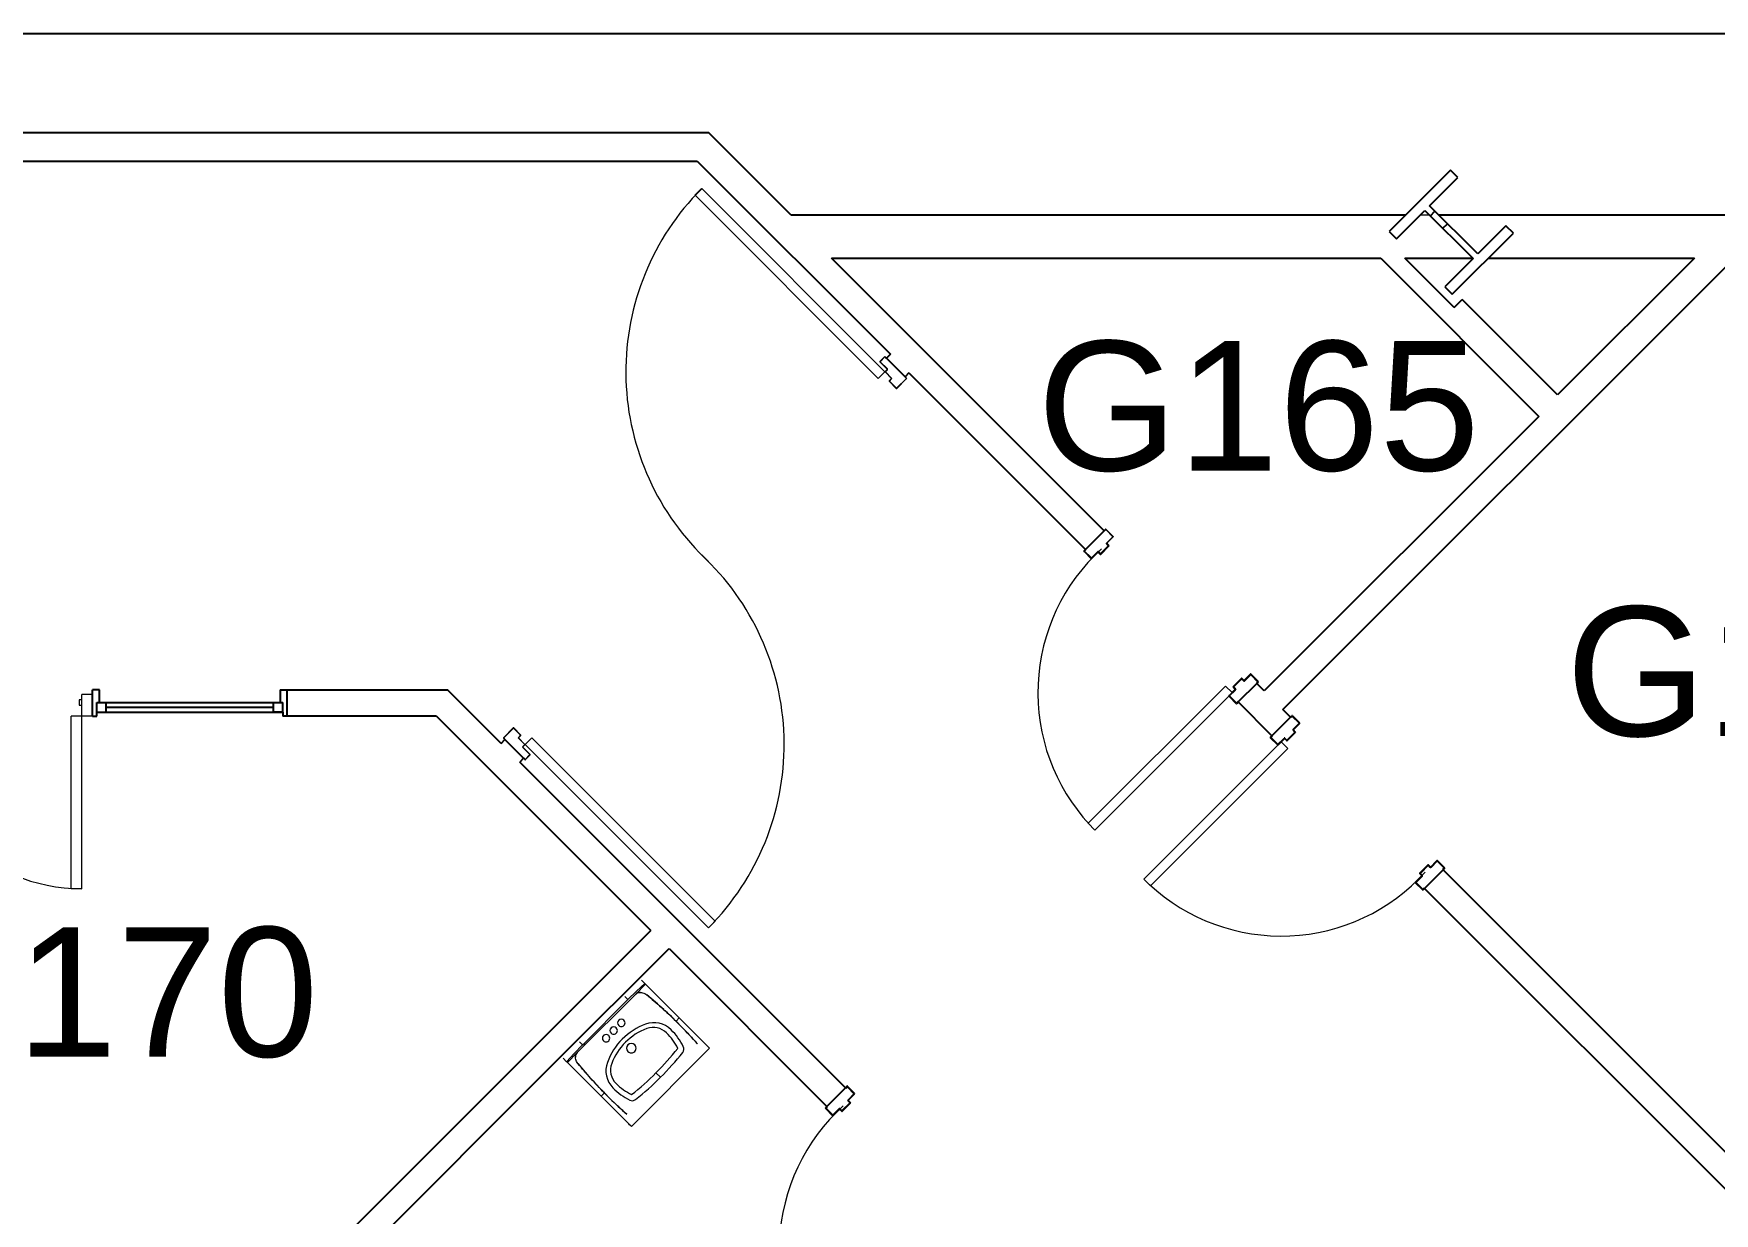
# Model space of a CAD drawing. Header units: inches. Extents: x -115 to 5677, y -261 to 4726.
# Drawn here: x 1433.4 to 1744.9, y 2544.7 to 2763.3 of the extents above; entities that cross this region are included whole.
import ezdxf

# ---------------------------------------------------------------- set-up
doc = ezdxf.new("R2010")
doc.units = ezdxf.units.IN
doc.header["$LTSCALE"] = 96
doc.header["$MEASUREMENT"] = 0
for name, color, linetype in [('A-ANNO-ROOM', 4, 'CONTINUOUS'), ('A-COLS', 5, 'CONTINUOUS'), ('A-DOOR', 2, 'CONTINUOUS'), ('A-GLAZ', 2, 'CONTINUOUS'), ('A-WALL-FULL', 6, 'CONTINUOUS')]:
    doc.layers.add(name, color=color, linetype=linetype)
for name, color, linetype, lineweight in [('A-DOOR-2', 1, 'CONTINUOUS', 20), ('I-WALL-1', 55, 'CONTINUOUS', 13), ('P-FIXT', 6, 'CONTINUOUS', 9)]:
    doc.layers.add(name, color=color, linetype=linetype, lineweight=lineweight)
doc.styles.add('ARIAL', font='arial.ttf')

# ---------------------------------------------------------------- blocks, each defined once
blk = doc.blocks.new('American_Standard_Wall_Hung_Lavatory - 0355_012-V13-ABSWR_AR_GL')
at = {"layer": 'P-FIXT'}
for p, q in [((1545.94, 2616.31), (1546.59, 2615.66)), ((1534.06, 2602.86), (1544.89, 2613.69)), ((1543.46, 2612.71), (1542.9, 2613.27)), ((1544.89, 2613.69), (1546.72, 2615.53)), ((1546.59, 2615.66), (1546.59, 2615.66)), ((1546.59, 2615.66), (1546.72, 2615.53)), ((1546.72, 2615.53), (1552.97, 2609.28)), ((1535.39, 2604.63), (1543.12, 2612.37)), ((1543.12, 2612.37), (1543.46, 2612.71)), ((1552.36, 2608.67), (1552.97, 2609.28)), ((1552.97, 2609.28), (1555.15, 2607.1)), ((1555.15, 2607.1), (1557.04, 2605.2)), ((1534.48, 2604.85), (1535.04, 2604.29)), ((1535.04, 2604.29), (1535.39, 2604.63)), ((1557.04, 2605.2), (1558.11, 2604.14)), ((1558.11, 2604.14), (1558.26, 2603.99)), ((1558.26, 2603.99), (1558.49, 2603.76)), ((1558.49, 2603.76), (1558.58, 2603.67)), ((1532.09, 2601.17), (1531.44, 2601.82)), ((1532.1, 2601.16), (1532.09, 2601.17)), ((1532.23, 2601.03), (1532.1, 2601.16)), ((1532.23, 2601.03), (1534.06, 2602.86)), ((1538.47, 2594.78), (1532.23, 2601.03)), ((1544.08, 2589.18), (1558.58, 2603.67)), ((1548.64, 2599.11), (1549.47, 2598.28)), ((1538.47, 2594.78), (1539.08, 2595.39)), ((1540.65, 2592.6), (1538.47, 2594.78)), ((1542.55, 2590.71), (1540.65, 2592.6)), ((1543.61, 2589.64), (1542.55, 2590.71)), ((1543.76, 2589.49), (1543.61, 2589.64)), ((1543.99, 2589.26), (1543.76, 2589.49)), ((1544.08, 2589.18), (1543.99, 2589.26))]:
    blk.add_line(p, q, dxfattribs=at)
at = {"layer": 'P-FIXT', "flags": 128}
for points in [[(1546.59, 2615.66), (1545.04, 2614.24), (1543.46, 2612.71)], [(1552.36, 2608.67), (1553.45, 2607.58), (1554.52, 2606.47)], [(1535.04, 2604.29), (1533.51, 2602.71), (1532.09, 2601.17)], [(1541.29, 2593.24), (1540.17, 2594.3), (1539.08, 2595.39)]]:
    blk.add_lwpolyline(points, dxfattribs=at)
at = {"layer": 'P-FIXT'}
for centre, radius, start, end in [((1545.69, 2612.89), 1.14, 87.9838, 134.9994), ((1493.86, 2549.32), 83.34, 47.5632, 50.4397), ((1493.86, 2549.32), 83.34, 44.4876, 47.3025), ((1540.81, 2606.94), 0.688, 45, 225), ((1540.81, 2606.94), 0.687, 120, 150), ((1540.81, 2606.94), 0.688, 225, 45), ((1542.22, 2608.36), 0.688, 45, 225), ((1542.22, 2608.36), 0.688, 135, 150), ((1542.22, 2608.36), 0.688, 225, 45), ((1550.89, 2596.87), 12, 110.3757, 135), ((1550.76, 2596.99), 11, 110.3757, 135), ((1548.28, 2603.9), 4.5, 45.0378, 110.3757), ((1548.15, 2604.02), 3.5, 45.0378, 110.3757), ((1542.98, 2598.59), 12, 26.5862, 45.0378), ((1493.86, 2549.32), 83.34, 41.449, 44.4231), ((1539.4, 2605.53), 0.688, 45, 225), ((1539.4, 2605.53), 0.688, 120, 135), ((1539.4, 2605.53), 0.687, 225, 45), ((1550.89, 2596.87), 12, 135, 159.6243), ((1550.76, 2596.99), 11, 135, 159.6243), ((1544.08, 2603.67), 0.875, 45, 225), ((1544.08, 2603.67), 0.875, 225, 45), ((1542.85, 2598.72), 11, 26.5862, 45.0378), ((1552.81, 2603.51), 1, 321.907, 26.5862), ((1534.87, 2602.06), 1.14, 135, 182.0162), ((1598.43, 2653.89), 83.34, 219.5603, 222.4368), ((1543.86, 2599.48), 4.5, 159.6243, 224.9622), ((1543.73, 2599.6), 3.5, 159.6243, 224.9622), ((1515.79, 2632.56), 46.88, 314.4815, 321.907), ((1515.92, 2632.43), 47.88, 314.4924, 321.907), ((1515.19, 2631.96), 46.88, 308.093, 315.5185), ((1515.32, 2631.83), 47.88, 308.093, 315.5076), ((1598.43, 2653.89), 83.34, 222.6975, 225.5124), ((1549.16, 2604.78), 12, 224.9622, 243.4138), ((1549.04, 2604.9), 11, 224.9622, 243.4138), ((1598.43, 2653.89), 83.34, 225.5769, 228.551), ((1544.24, 2594.94), 1, 243.4138, 308.093)]:
    blk.add_arc(centre, radius, start, end, dxfattribs=at)
for points in [[(1544.89, 2613.69), (1544.95, 2613.75), (1545.07, 2613.85), (1545.28, 2613.96), (1545.5, 2614.02), (1545.66, 2614.03), (1545.73, 2614.02)], [(1545.73, 2614.02), (1545.88, 2614.02), (1546.17, 2613.98), (1546.58, 2613.82), (1546.82, 2613.66), (1546.94, 2613.57)], [(1546.94, 2613.57), (1547.85, 2612.82), (1549.67, 2611.24), (1551.47, 2609.55), (1552.36, 2608.67)], [(1554.52, 2606.47), (1554.82, 2606.14), (1555.43, 2605.49), (1556.03, 2604.82), (1556.32, 2604.48)], [(1533.73, 2602.02), (1533.73, 2602.1), (1533.74, 2602.25), (1533.8, 2602.47), (1533.91, 2602.69), (1534, 2602.81), (1534.06, 2602.86)], [(1534.19, 2600.82), (1534.09, 2600.93), (1533.93, 2601.17), (1533.78, 2601.58), (1533.73, 2601.87), (1533.73, 2602.02)], [(1539.08, 2595.39), (1538.21, 2596.28), (1536.51, 2598.08), (1534.94, 2599.91), (1534.19, 2600.82)], [(1543.27, 2591.43), (1542.93, 2591.72), (1542.27, 2592.32), (1541.61, 2592.93), (1541.29, 2593.24)]]:
    blk.add_open_spline(points, degree=3, dxfattribs=at)

msp = doc.modelspace()

# ---------------------------------------------------------------- hatches: boundary and pattern name
at = {"layer": 'A-COLS'}
h = msp.add_hatch(dxfattribs=at)
h.set_pattern_fill('FP_199', color=256, angle=-135, style=0, pattern_type=2)
h.set_pattern_definition([(45, (-3238.246, -167.171), (-9.503515, 9.503515), []), (45, (-3238.247, -152.77), (-9.503515, 9.503515), [])])
h.paths.add_polyline_path([(1696.27, 2715.02), (1707.6, 2726.35), (1706.23, 2727.72), (1700.99, 2722.48), (1692.06, 2731.41), (1697.3, 2736.64), (1695.93, 2738.02), (1684.6, 2726.68), (1685.97, 2725.31), (1691.21, 2730.55), (1700.14, 2721.63), (1694.9, 2716.39)], flags=0)

# ---------------------------------------------------------------- linework, layer by layer
for p, q in [((1695.93, 2738.02), (1684.6, 2726.68)), ((1697.3, 2736.64), (1695.93, 2738.02)), ((1692.06, 2731.41), (1697.3, 2736.64)), ((1685.97, 2725.31), (1691.21, 2730.55)), ((1691.21, 2730.55), (1700.14, 2721.63)), ((1700.99, 2722.48), (1692.06, 2731.41)), ((1684.6, 2726.68), (1685.97, 2725.31)), ((1696.27, 2715.02), (1707.6, 2726.35)), ((1706.23, 2727.72), (1700.99, 2722.48)), ((1707.6, 2726.35), (1706.23, 2727.72)), ((1700.14, 2721.63), (1694.9, 2716.39)), ((1694.9, 2716.39), (1696.27, 2715.02))]:
    msp.add_line(p, q, dxfattribs=at)
at = {"layer": 'A-DOOR', "lineweight": 9}
for p, q in [((1557.2, 2734.6), (1555.96, 2733.37)), ((1591.14, 2700.66), (1557.2, 2734.6)), ((1589.9, 2699.42), (1555.96, 2733.37)), ((1591.09, 2703.45), (1590.21, 2702.56)), ((1590.26, 2702.52), (1591.14, 2703.4)), ((1591.14, 2703.4), (1591.4, 2703.14)), ((1591.45, 2703.18), (1591.18, 2703.45)), ((1589.9, 2699.42), (1591.14, 2700.66)), ((1590.21, 2702.47), (1591.56, 2701.13)), ((1591.6, 2701.17), (1590.26, 2702.52)), ((1591.56, 2701.08), (1591.18, 2700.71)), ((1591.18, 2700.62), (1592.38, 2699.42)), ((1591.23, 2700.66), (1591.6, 2701.04)), ((1592.46, 2699.42), (1591.23, 2700.66)), ((1591.4, 2703.14), (1591.45, 2703.18)), ((1592.38, 2699.42), (1591.93, 2698.98)), ((1591.93, 2698.89), (1593.26, 2697.57)), ((1591.98, 2698.94), (1592.46, 2699.42)), ((1593.3, 2697.61), (1591.98, 2698.94)), ((1595.12, 2699.42), (1593.3, 2697.61)), ((1593.35, 2697.57), (1595.16, 2699.38)), ((1594.9, 2699.73), (1594.85, 2699.69)), ((1594.85, 2699.69), (1595.12, 2699.42)), ((1595.16, 2699.47), (1594.9, 2699.73)), ((1632.02, 2671.45), (1631.75, 2671.18)), ((1631.8, 2671.14), (1632.06, 2671.41)), ((1632.06, 2671.41), (1633.39, 2670.08)), ((1633.43, 2670.12), (1632.11, 2671.45)), ((1633.39, 2670.08), (1632.22, 2668.91)), ((1632.26, 2668.86), (1633.43, 2670.04)), ((1628.79, 2616.96), (1654.25, 2642.41)), ((1655.49, 2641.18), (1654.25, 2642.41)), ((1654.25, 2642.41), (1655.49, 2641.18)), ((1442.34, 2639.83), (1441.84, 2639.83)), ((1441.84, 2639.83), (1441.84, 2638.83)), ((1441.84, 2638.83), (1442.34, 2638.83)), ((1442.34, 2604.83), (1442.34, 2640.83)), ((1444.34, 2640.83), (1442.34, 2640.83)), ((1630.03, 2615.72), (1654.91, 2640.6)), ((1440.34, 2604.83), (1440.34, 2636.83)), ((1444.34, 2636.83), (1440.34, 2636.83)), ((1522.28, 2634.64), (1520.47, 2632.82)), ((1520.47, 2632.74), (1520.74, 2632.47)), ((1520.52, 2632.78), (1522.33, 2634.59)), ((1520.78, 2632.51), (1520.52, 2632.78)), ((1520.74, 2632.47), (1520.78, 2632.51)), ((1522.33, 2634.59), (1523.65, 2633.27)), ((1523.7, 2633.31), (1522.37, 2634.64)), ((1523.65, 2633.27), (1523.17, 2632.78)), ((1523.17, 2632.78), (1524.41, 2631.54)), ((1523.26, 2632.78), (1523.7, 2633.22)), ((1524.45, 2631.59), (1523.26, 2632.78)), ((1525.73, 2632.78), (1524.49, 2631.54)), ((1525.73, 2632.78), (1559.67, 2598.84)), ((1665.83, 2630.84), (1664.59, 2632.07)), ((1524.41, 2631.54), (1524.03, 2631.17)), ((1524.03, 2631.03), (1525.38, 2629.69)), ((1524.07, 2631.12), (1524.45, 2631.5)), ((1525.42, 2629.73), (1524.07, 2631.08)), ((1524.18, 2629.02), (1524.45, 2628.76)), ((1524.49, 2628.8), (1524.23, 2629.07)), ((1558.44, 2597.6), (1524.49, 2631.54)), ((1525.38, 2629.69), (1524.49, 2628.8)), ((1524.54, 2628.76), (1525.42, 2629.64)), ((1639.13, 2606.62), (1664.02, 2631.5)), ((1640.37, 2605.38), (1665.83, 2630.84)), ((1628.79, 2616.96), (1630.03, 2615.72)), ((1442.34, 2604.83), (1440.34, 2604.83)), ((1640.37, 2605.38), (1639.13, 2606.62)), ((1559.67, 2598.84), (1558.44, 2597.6)), ((1558.44, 2597.6), (1559.67, 2598.84))]:
    msp.add_line(p, q, dxfattribs=at)
at = {"layer": 'A-DOOR'}
for p, q in [((1631.75, 2671.18), (1631.8, 2671.14)), ((1628.31, 2667.74), (1628.04, 2667.47)), ((1628.04, 2667.38), (1629.37, 2666.06)), ((1628.09, 2667.43), (1628.35, 2667.69)), ((1629.41, 2666.1), (1628.09, 2667.43)), ((1628.35, 2667.69), (1628.31, 2667.74)), ((1630.58, 2667.27), (1629.41, 2666.1)), ((1629.46, 2666.06), (1630.63, 2667.23)), ((1630.67, 2667.23), (1631.05, 2666.85)), ((1631.09, 2666.9), (1630.71, 2667.27)), ((1632.59, 2668.4), (1631.09, 2666.9)), ((1631.13, 2666.85), (1632.64, 2668.36)), ((1632.22, 2668.78), (1632.59, 2668.4)), ((1632.64, 2668.44), (1632.26, 2668.82)), ((1658.89, 2644.58), (1657.72, 2643.41)), ((1657.76, 2643.36), (1658.93, 2644.54)), ((1658.93, 2644.54), (1660.26, 2643.21)), ((1660.3, 2643.25), (1658.98, 2644.58)), ((1656.08, 2641.77), (1654.91, 2640.6)), ((1654.96, 2640.56), (1656.13, 2641.73)), ((1657.21, 2643.78), (1655.71, 2642.28)), ((1655.71, 2642.19), (1656.08, 2641.82)), ((1655.75, 2642.24), (1657.25, 2643.74)), ((1656.13, 2641.86), (1655.75, 2642.24)), ((1657.25, 2643.74), (1657.63, 2643.36)), ((1657.67, 2643.41), (1657.3, 2643.78)), ((1660.26, 2643.21), (1659.99, 2642.94)), ((1659.99, 2642.94), (1660.04, 2642.9)), ((1660.04, 2642.9), (1660.3, 2643.17)), ((1654.91, 2640.51), (1656.24, 2639.19)), ((1656.28, 2639.23), (1654.96, 2640.56)), ((1656.55, 2639.5), (1656.28, 2639.23)), ((1656.33, 2639.19), (1656.59, 2639.45)), ((1656.59, 2639.45), (1656.55, 2639.5)), ((1666.31, 2636.62), (1666.58, 2636.89)), ((1666.36, 2636.58), (1666.31, 2636.62)), ((1666.62, 2636.85), (1666.36, 2636.58)), ((1667.95, 2635.52), (1666.62, 2636.85)), ((1666.67, 2636.89), (1667.99, 2635.56)), ((1666.78, 2634.35), (1667.95, 2635.52)), ((1667.99, 2635.48), (1666.82, 2634.3)), ((1662.6, 2632.91), (1662.87, 2633.18)), ((1663.93, 2631.5), (1662.6, 2632.82)), ((1662.91, 2633.13), (1662.65, 2632.87)), ((1662.65, 2632.87), (1663.97, 2631.54)), ((1662.87, 2633.18), (1662.91, 2633.13)), ((1663.97, 2631.54), (1665.14, 2632.71)), ((1665.19, 2632.67), (1664.02, 2631.5)), ((1665.61, 2632.29), (1665.23, 2632.67)), ((1665.27, 2632.71), (1665.65, 2632.34)), ((1665.65, 2632.34), (1667.15, 2633.84)), ((1667.2, 2633.8), (1665.69, 2632.29)), ((1667.15, 2633.84), (1666.78, 2634.22)), ((1666.82, 2634.26), (1667.2, 2633.88)), ((1524.23, 2629.07), (1524.18, 2629.02)), ((1692.28, 2608.85), (1693.45, 2610.02)), ((1693.49, 2609.98), (1692.32, 2608.8)), ((1694.82, 2608.65), (1693.49, 2609.98)), ((1693.54, 2610.02), (1694.86, 2608.69)), ((1689.47, 2606.04), (1690.64, 2607.21)), ((1690.69, 2607.17), (1689.52, 2606)), ((1690.27, 2607.72), (1691.77, 2609.22)), ((1690.64, 2607.26), (1690.27, 2607.63)), ((1691.81, 2609.18), (1690.31, 2607.68)), ((1690.31, 2607.68), (1690.69, 2607.3)), ((1692.19, 2608.8), (1691.81, 2609.18)), ((1691.86, 2609.22), (1692.23, 2608.85)), ((1694.55, 2608.38), (1694.82, 2608.65)), ((1694.6, 2608.34), (1694.55, 2608.38)), ((1694.86, 2608.61), (1694.6, 2608.34)), ((1690.8, 2604.63), (1689.47, 2605.95)), ((1689.52, 2606), (1690.84, 2604.67)), ((1690.84, 2604.67), (1691.11, 2604.94)), ((1691.15, 2604.89), (1690.89, 2604.63)), ((1691.11, 2604.94), (1691.15, 2604.89)), ((1584.11, 2568.21), (1583.85, 2567.95)), ((1583.85, 2567.95), (1583.89, 2567.9)), ((1583.89, 2567.9), (1584.16, 2568.17)), ((1584.16, 2568.17), (1585.48, 2566.84)), ((1585.53, 2566.89), (1584.2, 2568.21)), ((1585.48, 2566.84), (1584.31, 2565.67)), ((1584.36, 2565.63), (1585.53, 2566.8)), ((1580.4, 2564.5), (1580.13, 2564.23)), ((1580.13, 2564.15), (1581.46, 2562.82)), ((1580.18, 2564.19), (1580.44, 2564.46)), ((1581.5, 2562.86), (1580.18, 2564.19)), ((1580.44, 2564.46), (1580.4, 2564.5)), ((1582.68, 2564.04), (1581.5, 2562.86)), ((1581.55, 2562.82), (1582.72, 2563.99)), ((1582.76, 2563.99), (1583.14, 2563.62)), ((1583.18, 2563.66), (1582.81, 2564.04)), ((1584.69, 2565.16), (1583.18, 2563.66)), ((1583.23, 2563.62), (1584.73, 2565.12)), ((1584.31, 2565.54), (1584.69, 2565.16)), ((1584.73, 2565.21), (1584.36, 2565.58))]:
    msp.add_line(p, q, dxfattribs=at)
at = {"layer": 'A-DOOR', "lineweight": 9}
for centre, radius, start, end in [((1591.14, 2700.66), 48, 136.5894, 227.0894), ((1591.14, 2703.4), 0.0625, 45, 135), ((1590.26, 2702.52), 0.0625, 135, 225), ((1591.23, 2700.66), 0.0625, 135, 225), ((1591.54, 2701.1), 0.0313, 315, 45), ((1591.54, 2701.1), 0.0938, 315, 45), ((1591.98, 2698.94), 0.0625, 135, 225), ((1593.3, 2697.61), 0.0625, 225, 315), ((1595.12, 2699.42), 0.0625, 315, 45), ((1632.06, 2671.41), 0.0625, 45, 135), ((1524.49, 2631.54), 48, 316.5894, 47.0894), ((1655.49, 2641.18), 36, 132.2137, 222.7137), ((1442.34, 2636.83), 32, 180, 270), ((1520.52, 2632.78), 0.0625, 135, 225), ((1522.33, 2634.59), 0.0625, 45, 135), ((1523.65, 2633.27), 0.0625, 315, 45), ((1524.1, 2631.1), 0.0938, 135, 225), ((1524.1, 2631.1), 0.0313, 135, 225), ((1524.41, 2631.54), 0.0625, 315, 45), ((1524.49, 2628.8), 0.0625, 225, 315), ((1525.38, 2629.69), 0.0625, 315, 45), ((1664.59, 2632.07), 36, 227.2863, 317.7863), ((1607.58, 2537.94), 36, 132.2137, 222.7137)]:
    msp.add_arc(centre, radius, start, end, dxfattribs=at)
at = {"layer": 'A-DOOR'}
for centre, radius, start, end in [((1633.39, 2670.08), 0.0625, 315, 45), ((1628.09, 2667.43), 0.0625, 135, 225), ((1629.41, 2666.1), 0.0625, 225, 315), ((1630.65, 2667.21), 0.0937, 45, 135), ((1630.65, 2667.21), 0.0313, 45, 135), ((1631.09, 2666.9), 0.0625, 225, 315), ((1632.28, 2668.84), 0.0938, 135, 225), ((1632.28, 2668.84), 0.0313, 135, 225), ((1632.59, 2668.4), 0.0625, 315, 45), ((1658.93, 2644.54), 0.0625, 45, 135), ((1655.75, 2642.24), 0.0625, 135, 225), ((1656.06, 2641.8), 0.0312, 315, 45), ((1656.06, 2641.8), 0.0938, 315, 45), ((1657.25, 2643.74), 0.0625, 45, 135), ((1657.7, 2643.43), 0.0938, 225, 315), ((1657.7, 2643.43), 0.0312, 225, 315), ((1660.26, 2643.21), 0.0625, 315, 45), ((1654.96, 2640.56), 0.0625, 135, 225), ((1656.28, 2639.23), 0.0625, 225, 315), ((1666.62, 2636.85), 0.0625, 45, 135), ((1667.95, 2635.52), 0.0625, 315, 45), ((1662.65, 2632.87), 0.0625, 135, 225), ((1665.21, 2632.65), 0.0938, 45, 135), ((1665.21, 2632.65), 0.0312, 45, 135), ((1665.65, 2632.34), 0.0625, 225, 315), ((1666.84, 2634.28), 0.0938, 135, 225), ((1666.84, 2634.28), 0.0312, 135, 225), ((1667.15, 2633.84), 0.0625, 315, 45), ((1663.97, 2631.54), 0.0625, 225, 315), ((1693.49, 2609.98), 0.0625, 45, 135), ((1690.31, 2607.68), 0.0625, 135, 225), ((1690.62, 2607.24), 0.0313, 315, 45), ((1690.62, 2607.24), 0.0938, 315, 45), ((1691.81, 2609.18), 0.0625, 45, 135), ((1692.26, 2608.87), 0.0938, 225, 315), ((1692.26, 2608.87), 0.0313, 225, 315), ((1694.82, 2608.65), 0.0625, 315, 45), ((1689.52, 2606), 0.0625, 135, 225), ((1690.84, 2604.67), 0.0625, 225, 315), ((1584.16, 2568.17), 0.0625, 45, 135), ((1585.48, 2566.84), 0.0625, 315, 45), ((1580.18, 2564.19), 0.0625, 135, 225), ((1582.74, 2563.97), 0.0937, 45, 135), ((1582.74, 2563.97), 0.0313, 45, 135), ((1583.18, 2563.66), 0.0625, 225, 315), ((1584.38, 2565.6), 0.0938, 135, 225), ((1584.38, 2565.6), 0.0313, 135, 225), ((1584.69, 2565.16), 0.0625, 315, 45), ((1581.5, 2562.86), 0.0625, 225, 315)]:
    msp.add_arc(centre, radius, start, end, dxfattribs=at)
at = {"layer": 'A-DOOR-2'}
msp.add_line((1664.59, 2632.07), (1665.83, 2630.84), dxfattribs=at)
at = {"layer": 'A-GLAZ'}
for p, q in [((1445.09, 2639.33), (1479.59, 2639.33)), ((1445.09, 2637.58), (1445.09, 2639.33)), ((1446.84, 2637.58), (1446.84, 2639.33)), ((1477.84, 2638.45), (1446.84, 2638.45)), ((1477.84, 2637.58), (1477.84, 2639.33)), ((1479.59, 2637.58), (1479.59, 2639.33)), ((1445.09, 2637.58), (1479.59, 2637.58))]:
    msp.add_line(p, q, dxfattribs=at)
at = {"layer": 'A-WALL-FULL'}
for p, q in [((1227.58, 2763.33), (2003.58, 2763.33)), ((1558.51, 2744.95), (1275.03, 2744.95)), ((1573.76, 2729.7), (1558.51, 2744.95)), ((1275.03, 2739.7), (1556.34, 2739.7)), ((1556.34, 2739.7), (1592.16, 2703.89)), ((1555.96, 2733.37), (1557.2, 2734.6)), ((1687.62, 2729.7), (1573.76, 2729.7)), ((1910.68, 2729.7), (1693.76, 2729.7)), ((1631.75, 2671.18), (1581.23, 2721.7)), ((1581.23, 2721.7), (1683.04, 2721.7)), ((1664.9, 2638.04), (1748.56, 2721.7)), ((1683.04, 2721.7), (1712.35, 2692.39)), ((1696.62, 2712.54), (1687.46, 2721.7)), ((1687.46, 2721.7), (1700.07, 2721.7)), ((1702.96, 2721.7), (1741.14, 2721.7)), ((1741.14, 2721.7), (1715.81, 2696.38)), ((1696.62, 2712.54), (1698.13, 2714.04)), ((1715.8, 2696.37), (1698.13, 2714.04)), ((1592.16, 2703.89), (1591.45, 2703.18)), ((1591.45, 2703.18), (1594.9, 2699.73)), ((1595.6, 2700.44), (1594.9, 2699.73)), ((1595.6, 2700.44), (1628.31, 2667.74)), ((1712.35, 2692.39), (1661.45, 2641.49)), ((1628.31, 2667.74), (1631.75, 2671.18)), ((1445.59, 2641.7), (1444.34, 2641.7)), ((1445.59, 2639.33), (1445.59, 2641.7)), ((1479.09, 2641.7), (1510.09, 2641.7)), ((1479.09, 2641.7), (1479.09, 2639.33)), ((1480.34, 2641.7), (1480.34, 2636.83)), ((1520.03, 2631.76), (1510.09, 2641.7)), ((1660.04, 2642.9), (1656.59, 2639.45)), ((1661.45, 2641.49), (1660.04, 2642.9)), ((1656.59, 2639.45), (1662.87, 2633.18)), ((1666.31, 2636.62), (1664.9, 2638.04)), ((1444.34, 2636.83), (1445.09, 2636.83)), ((1479.59, 2637.58), (1477.84, 2637.58)), ((1508.07, 2636.83), (1479.59, 2636.83)), ((1508.07, 2636.83), (1547.78, 2597.12)), ((1662.87, 2633.18), (1666.31, 2636.62)), ((1520.03, 2631.76), (1520.74, 2632.47)), ((1524.18, 2629.02), (1520.74, 2632.47)), ((1524.18, 2629.02), (1523.48, 2628.32)), ((1583.85, 2567.95), (1523.48, 2628.32)), ((1694.6, 2608.34), (1691.15, 2604.89)), ((1749.75, 2553.19), (1694.6, 2608.34)), ((1691.15, 2604.89), (1749.75, 2546.29)), ((1444.99, 2494.32), (1547.78, 2597.12)), ((1529.93, 2572.54), (1551.14, 2593.76)), ((1551.14, 2593.76), (1580.4, 2564.5)), ((1529.93, 2572.54), (1484.73, 2527.34)), ((1580.31, 2564.41), (1583.85, 2567.95))]:
    msp.add_line(p, q, dxfattribs=at)
for points in [[(1444.34, 2636.83), (1444.34, 2641.7)], [(1445.09, 2636.83), (1445.09, 2637.58)], [(1479.59, 2637.58), (1479.59, 2636.83)]]:
    msp.add_lwpolyline(points, dxfattribs=at)
at = {"layer": 'I-WALL-1'}
msp.add_line((1692.06, 2729.7), (1690.36, 2729.7), dxfattribs=at)

# ---------------------------------------------------------------- block references
at = {"layer": 'P-FIXT'}
msp.add_blockref('American_Standard_Wall_Hung_Lavatory - 0355_012-V13-ABSWR_AR_GL', (0.08, -28.39), dxfattribs=at)

# ---------------------------------------------------------------- texts
at = {"layer": 'A-ANNO-ROOM', "style": 'ARIAL'}
for s, p in [('G165', (1619.38, 2682.35)), ('G166', (1717.34, 2633.14)), ('G170', (1404.15, 2573.71))]:
    msp.add_text(s, height=24, dxfattribs=at).set_placement(p)

doc.saveas('drawing.dxf')
